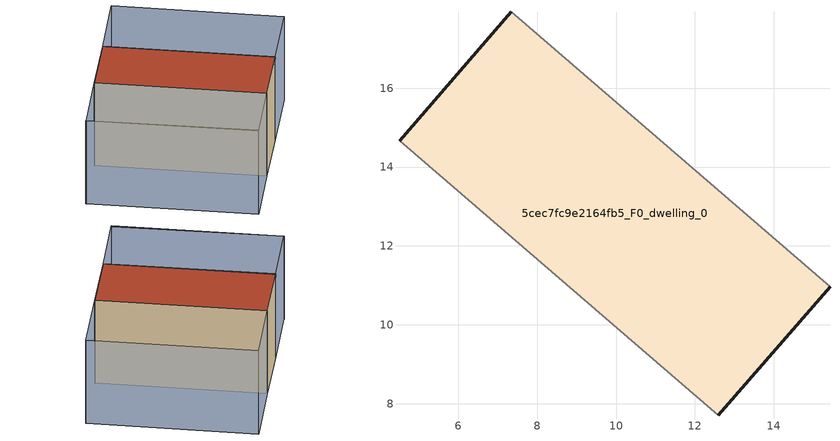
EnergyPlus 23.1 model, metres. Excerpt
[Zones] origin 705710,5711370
5cec7fc9e2164fb5_F0_dwelling_0
 floor ground (EU_floor_Construction): 12.59,7.71 15.42,10.97 7.34,17.93 4.51,14.67 z0
 wall outside (EU_wall_Construction): 4.51,14.67 7.34,17.93 / 15.42,10.97 12.59,7.71 z0:6
 wall adiabatic (EU_wall_Construction): 12.59,7.71 4.51,14.67 / 7.34,17.93 15.42,10.97 z0:6
 roof outside (EU_roof_Construction): 15.42,10.97 12.59,7.71 4.51,14.67 7.34,17.93 z6
shading: 1.62,11.35 9.75,4.47 / 4.51,14.67 12.59,7.71 / 12.59,7.71 9.71,4.37 / 9.71,4.37 1.64,11.33 / 1.64,11.33 4.51,14.67 / 10.42,21.49 18.5,14.51 / 18.5,14.51 15.43,10.95 / 15.43,10.95 7.34,17.93 / 7.34,17.93 10.42,21.49 z0:6
[Building]
EU S2 Campaign: North Axis=0; Terrain=City; Solar Distribution=FullExterior
[Site:Location]
London: Latitude=51.5; Longitude=-0.5; Time Zone=0; Elevation=25
[SizingPeriod:WeatherFileDays]
AnnualSizingPeriod: Begin Month=1; Begin Day of Month=1; End Month=12; End Day of Month=31; Day of Week for Start Day=Monday; Use Weather File Daylight Saving Period=No; Use Weather File Rain and Snow Indicators=No
[MATERIAL]
EU_InternalMass_Material: Roughness=MediumRough; Thickness=0.1; Conductivity=1; Density=1800; Specific Heat=900; Thermal Absorptance=0.9; Solar Absorptance=0.7; Visible Absorptance=0.7
[MATERIAL:NOMASS] Roughness=MediumRough; Thermal Absorptance=0.9; Solar Absorptance=0.7; Visible Absorptance=0.7
Name | Thermal Resistance
EU_wall_NoMass | 0.724719
EU_roof_NoMass | 2.98947
EU_floor_NoMass | 2.39157
[CONSTRUCTION]
EU_wall_Construction: EU_wall_NoMass
EU_roof_Construction: EU_roof_NoMass
EU_floor_Construction: EU_floor_NoMass
EU_InternalMass_Construction: EU_InternalMass_Material
[ZONE]
5cec7fc9e2164fb5_F0_dwelling_0: Type=1; Multiplier=1; Ceiling Height=autocalculate; Volume=276.485; Floor Area=autocalculate; Part of Total Floor Area=Yes
[INTERNALMASS]
5cec7fc9e2164fb5_F0_dwelling_0_EU_InternalMass: Construction=EU_InternalMass_Construction; Zone or ZoneList=5cec7fc9e2164fb5_F0_dwelling_0; Surface Area=46.0804
[OTHEREQUIPMENT]
EU_Step8_InternalGain_5cec7fc9e2164fb5_F0_dwelling_0_f000: Fuel Type=Electricity; Zone or ZoneList or Space or SpaceList=5cec7fc9e2164fb5_F0_dwelling_0; Schedule=EU_Step8_GainSchedule_5cec7fc9e2164fb5_F0_dwelling_0_f000; Design Level Calculation Method=Watts/Area; Power per Zone Floor Area=1; Fraction Latent=0; Fraction Radiant=0; Fraction Lost=0; Carbon Dioxide Generation Rate=0; EndUse Subcategory=EU_Step8_InternalGains
[ZONEVENTILATION:DESIGNFLOWRATE]
EU_ConstantAir_5cec7fc9e2164fb5_F0_dwelling_0: Zone or ZoneList or Space or SpaceList=5cec7fc9e2164fb5_F0_dwelling_0; Schedule=EU_AlwaysOn; Design Flow Rate Calculation Method=AirChanges/Hour; Air Changes per Hour=0.418135; Ventilation Type=Natural; Fan Pressure Rise=0; Fan Total Efficiency=1; Constant Term Coefficient=1; Temperature Term Coefficient=0; Velocity Term Coefficient=0; Velocity Squared Term Coefficient=0; Minimum Indoor Temperature=-100; Maximum Indoor Temperature=100; Delta Temperature=-100; Minimum Outdoor Temperature=-100; Maximum Outdoor Temperature=100; Maximum Wind Speed=40
[HVACTEMPLATE:THERMOSTAT]
EU_HeatOnly_5cec7fc9e2164fb5_F0_dwelling_0: Constant Heating Setpoint=20; Constant Cooling Setpoint=50
[HVACTEMPLATE:ZONE:IDEALLOADSAIRSYSTEM]
5cec7fc9e2164fb5_F0_dwelling_0: Template Thermostat=EU_HeatOnly_5cec7fc9e2164fb5_F0_dwelling_0; System Availability Schedule=EU_AlwaysOn; Maximum Heating Supply Air Temperature=50; Minimum Cooling Supply Air Temperature=13; Maximum Heating Supply Air Humidity Ratio=0.0156; Minimum Cooling Supply Air Humidity Ratio=0.0077; Heating Limit=NoLimit; Cooling Limit=NoLimit; Heating Availability Schedule=EU_AlwaysOn; Cooling Availability Schedule=EU_CoolingOff; Dehumidification Control Type=ConstantSensibleHeatRatio; Cooling Sensible Heat Ratio=0.7; Dehumidification Setpoint=60; Humidification Control Type=None; Humidification Setpoint=30; Outdoor Air Method=None; Outdoor Air Flow Rate per Person=0.00944; Outdoor Air Flow Rate per Zone Floor Area=0; Outdoor Air Flow Rate per Zone=0; Demand Controlled Ventilation Type=None; Outdoor Air Economizer Type=NoEconomizer; Heat Recovery Type=None; Sensible Heat Recovery Effectiveness=0.7; Latent Heat Recovery Effectiveness=0.65
[SIZING:ZONE]
5cec7fc9e2164fb5_F0_dwelling_0: Zone Cooling Design Supply Air Temperature Input Method=SupplyAirTemperature; Zone Cooling Design Supply Air Temperature=13; Zone Heating Design Supply Air Temperature Input Method=SupplyAirTemperature; Zone Heating Design Supply Air Temperature=50; Zone Cooling Design Supply Air Humidity Ratio=0.008; Zone Heating Design Supply Air Humidity Ratio=0.008; Cooling Design Air Flow Method=DesignDay; Cooling Design Air Flow Rate=0; Cooling Minimum Air Flow per Zone Floor Area=0.000762; Cooling Minimum Air Flow=0; Cooling Minimum Air Flow Fraction=0.2; Heating Design Air Flow Method=DesignDay; Heating Design Air Flow Rate=0; Heating Maximum Air Flow per Zone Floor Area=0.002032; Heating Maximum Air Flow=0.141576; Heating Maximum Air Flow Fraction=0.3; Account for Dedicated Outdoor Air System=No; Dedicated Outdoor Air System Control Strategy=NeutralSupplyAir; Dedicated Outdoor Air Low Setpoint Temperature for Design=autosize; Dedicated Outdoor Air High Setpoint Temperature for Design=autosize; Zone Load Sizing Method=Sensible Load Only No Latent Load; Zone Latent Cooling Design Supply Air Humidity Ratio Input Method=HumidityRatioDifference; Zone Cooling Design Supply Air Humidity Ratio Difference=0.005; Zone Latent Heating Design Supply Air Humidity Ratio Input Method=HumidityRatioDifference; Zone Humidification Design Supply Air Humidity Ratio Difference=0.005
[SCHEDULE:CONSTANT]
Name | Hourly Value
EU_AlwaysOn | 1
EU_CoolingOff | 0
[SCHEDULE:FILE]
EU_Step8_GainSchedule_5cec7fc9e2164fb5_F0_dwelling_0_f000: File=../../schedules/5cec7fc9e2164fb5/5cec7fc9e2164fb5_F0_dwelling_0_f000_gain.csv; Column Number=1; Rows to Skip at Top=0; Number of Hours of Data=8760; Column Separator=Comma; Interpolate to Timestep=No; Minutes per Item=60; Adjust Schedule for Daylight Savings=Yes
